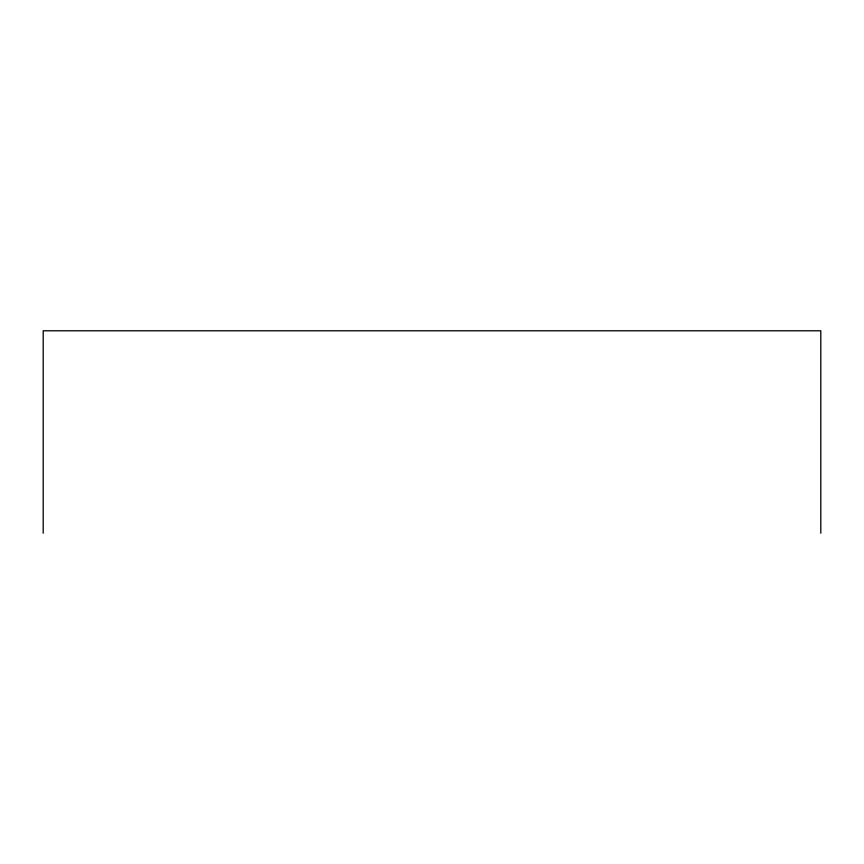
<?xml version="1.0" encoding="UTF-8"?>
<svg xmlns="http://www.w3.org/2000/svg" width="864" height="864" viewBox="0 0 864 864"><rect width="100%" height="100%" fill="white"/><g stroke="black" fill="none" stroke-linecap="round" stroke-linejoin="round"><path stroke-width="1.3" d="M820.8 533.218L820.8 330.782L43.2 330.782L43.2 533.218"/></g></svg>
